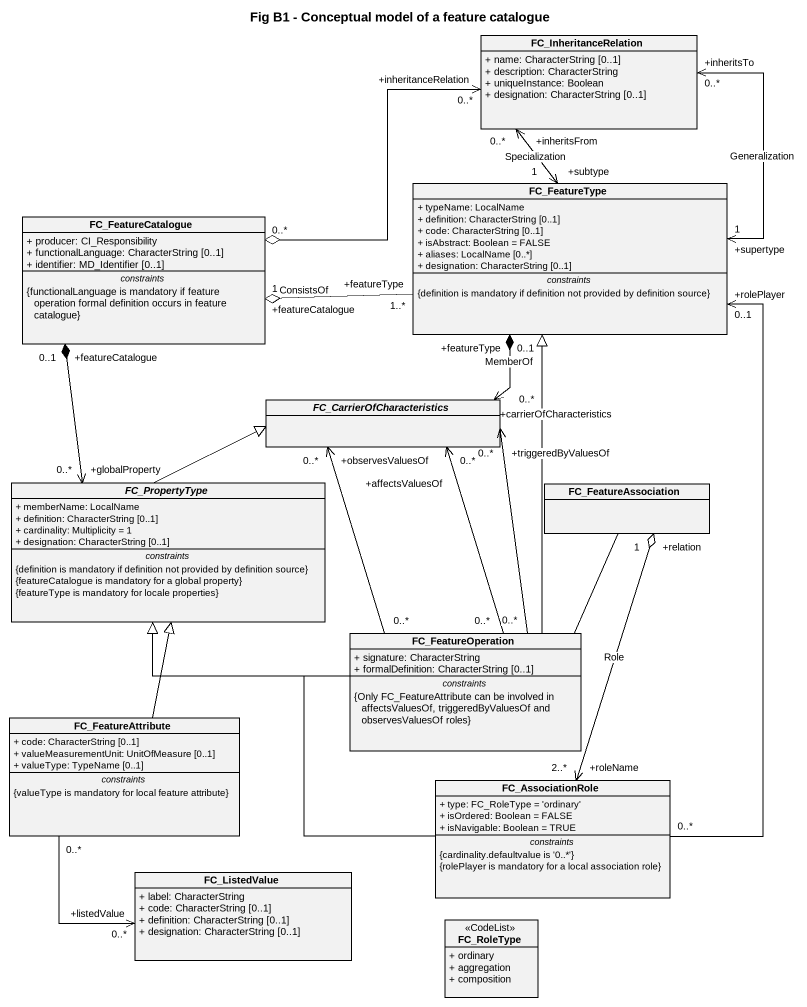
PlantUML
@startuml
title Fig B1 - Conceptual model of a feature catalogue
hide circle
hide empty members
skinparam classAttributeIconSize 0
class FC_InheritanceRelation {
  + name: CharacterString [0..1]
  + description: CharacterString
  + uniqueInstance: Boolean
  + designation: CharacterString [0..1]
}
class FC_FeatureType {
  + typeName: LocalName
  + definition: CharacterString [0..1]
  + code: CharacterString [0..1]
  + isAbstract: Boolean = FALSE
  + aliases: LocalName [0..*]
  + designation: CharacterString [0..1]
  -- constraints --
  {definition is mandatory if definition not provided by definition source}
}
class FC_FeatureCatalogue {
  + producer: CI_Responsibility
  + functionalLanguage: CharacterString [0..1]
  + identifier: MD_Identifier [0..1]
  -- constraints --
  {functionalLanguage is mandatory if feature operation formal definition occurs in feature catalogue}
}
abstract class FC_CarrierOfCharacteristics
abstract class FC_PropertyType {
  + memberName: LocalName
  + definition: CharacterString [0..1]
  + cardinality: Multiplicity = 1
  + designation: CharacterString [0..1]
  -- constraints --
  {definition is mandatory if definition not provided by definition source}
  {featureCatalogue is mandatory for a global property}
  {featureType is mandatory for locale properties}
}
class FC_FeatureAssociation
class FC_FeatureOperation {
  + signature: CharacterString
  + formalDefinition: CharacterString [0..1]
  -- constraints --
  {Only FC_FeatureAttribute can be involved in affectsValuesOf, triggeredByValuesOf and observesValuesOf roles}
}
class FC_FeatureAttribute {
  + code: CharacterString [0..1]
  + valueMeasurementUnit: UnitOfMeasure [0..1]
  + valueType: TypeName [0..1]
  -- constraints --
  {valueType is mandatory for local feature attribute}
}
class FC_AssociationRole {
  + type: FC_RoleType = 'ordinary'
  + isOrdered: Boolean = FALSE
  + isNavigable: Boolean = TRUE
  -- constraints --
  {cardinality.defaultvalue is '0..*'}
  {rolePlayer is mandatory for a local association role}
}
class FC_ListedValue {
  + label: CharacterString
  + code: CharacterString [0..1]
  + definition: CharacterString [0..1]
  + designation: CharacterString [0..1]
}
class FC_RoleType <<CodeList>> {
  + ordinary
  + aggregation
  + composition
}
FC_InheritanceRelation "+inheritsFrom\n0..*" <--> "+subtype\n1" FC_FeatureType : Specialization
FC_InheritanceRelation "+inheritsTo\n0..*" <--> "+supertype\n1" FC_FeatureType : Generalization
FC_FeatureType "+featureType\n1..*" -left-o "+featureCatalogue\n1" FC_FeatureCatalogue : ConsistsOf
FC_FeatureType "+featureType\n0..1" *--> "+carrierOfCharacteristics\n0..*" FC_CarrierOfCharacteristics : MemberOf
FC_FeatureCatalogue "0..*" o-right-> "+inheritanceRelation\n0..*" FC_InheritanceRelation
FC_FeatureCatalogue "+featureCatalogue\n0..1" *--> "+globalProperty\n0..*" FC_PropertyType
FC_PropertyType -right-|> FC_CarrierOfCharacteristics
FC_FeatureAssociation -up-|> FC_FeatureType
FC_FeatureAssociation "+relation\n1" o--> "+roleName\n2..*" FC_AssociationRole : Role
FC_FeatureOperation "0..*" -up-> "+observesValuesOf\n0..*" FC_CarrierOfCharacteristics
FC_FeatureOperation "0..*" -up-> "+affectsValuesOf\n0..*" FC_CarrierOfCharacteristics
FC_FeatureOperation "0..*" -up-> "+triggeredByValuesOf\n0..*" FC_CarrierOfCharacteristics
FC_FeatureOperation -left-|> FC_PropertyType
FC_FeatureAttribute -up-|> FC_PropertyType
FC_FeatureAttribute "0..*" --> "+listedValue\n0..*" FC_ListedValue
FC_AssociationRole "0..*" -up-> "+rolePlayer\n0..1" FC_FeatureType
FC_AssociationRole -up-|> FC_PropertyType
@enduml
